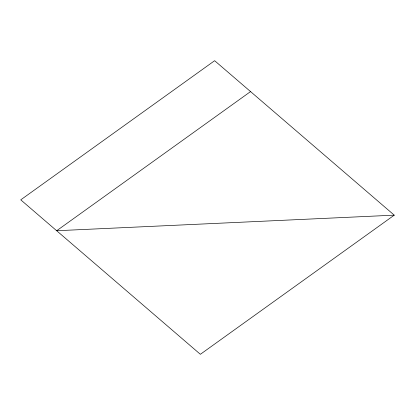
<?xml version="1.0" encoding="UTF-8"?>
<svg xmlns="http://www.w3.org/2000/svg" width="415" height="415" viewBox="0 0 415 415"><rect width="100%" height="100%" fill="white"/><g stroke="black" fill="none" stroke-linecap="round" stroke-linejoin="round"><path stroke-width="0.62" d="M250.556 91.585L56.673 230.735L394.25 215.157L214.633 60.694L20.75 199.843L200.367 354.306L394.25 215.157"/></g></svg>
